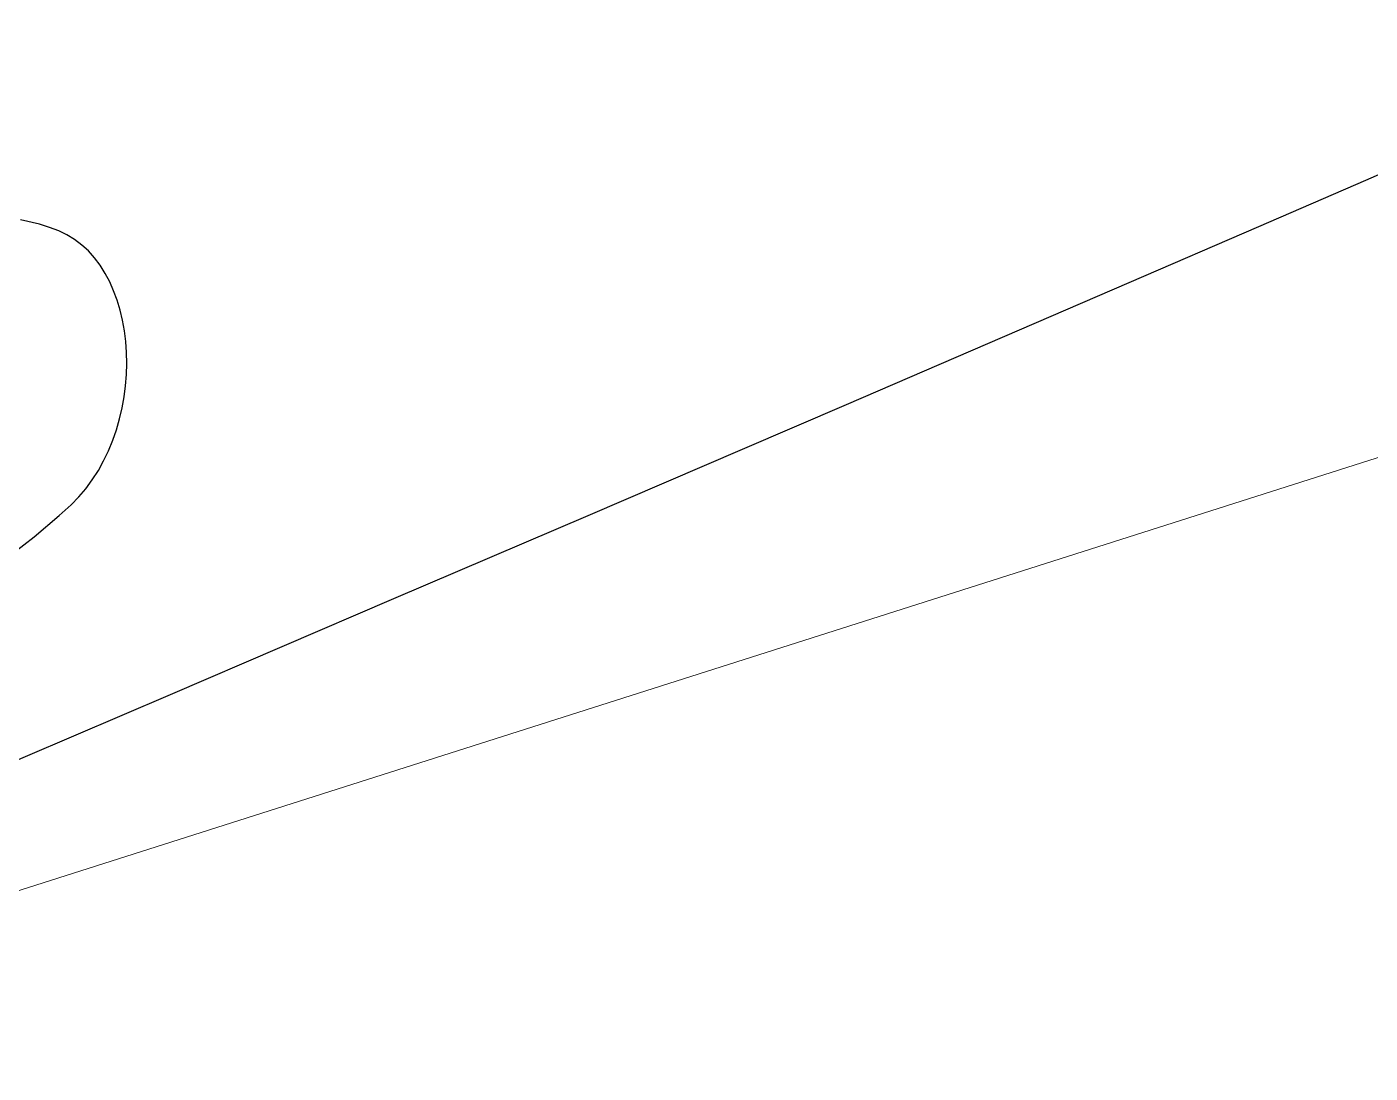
# Model space of a CAD drawing. Header units: millimetres. Extents: x 86 to 591881, y 99 to 1307229.
# Drawn here: x 590684.65 to 590692.96, y 1307008.25 to 1307014.72 of the extents above; entities that cross this region are included whole.
import ezdxf

# ---------------------------------------------------------------- set-up
doc = ezdxf.new("R2010")
doc.units = ezdxf.units.MM
for name, color, linetype in [('C-TOPO-MAJR', 9, 'Continuous'), ('C-TOPO-MINR', 8, 'Continuous'), ('Plano', 7, 'Continuous')]:
    doc.layers.add(name, color=color, linetype=linetype)

msp = doc.modelspace()

# ---------------------------------------------------------------- linework, layer by layer
at = {"layer": 'C-TOPO-MAJR', "color": 40, "linetype": 'Continuous', "lineweight": -3, "elevation": 455.5}
msp.add_lwpolyline([(590684.506, 1307011.4194), (590684.6973, 1307011.5686), (590684.8524, 1307011.6994), (590684.926, 1307011.7647), (590684.9726, 1307011.814), (590685.0174, 1307011.865), (590685.0569, 1307011.9205), (590685.0945, 1307011.9775), (590685.1269, 1307012.038), (590685.1575, 1307012.0998), (590685.1829, 1307012.1642), (590685.2064, 1307012.2296), (590685.2249, 1307012.2966), (590685.2414, 1307012.3643), (590685.253, 1307012.433), (590685.2626, 1307012.5017), (590685.2673, 1307012.5707), (590685.2701, 1307012.6393), (590685.2679, 1307012.7074), (590685.264, 1307012.7746), (590685.255, 1307012.8407), (590685.2444, 1307012.9054), (590685.2286, 1307012.9681), (590685.2114, 1307013.0291), (590685.1889, 1307013.0871), (590685.1651, 1307013.1434), (590685.136, 1307013.1955), (590685.1057, 1307013.2458), (590685.0701, 1307013.2909), (590685.0332, 1307013.334), (590684.9913, 1307013.3707), (590684.9478, 1307013.4055), (590684.8992, 1307013.4328), (590684.8495, 1307013.458), (590684.7922, 1307013.4789), (590684.7311, 1307013.4988), (590684.6127, 1307013.5264)], dxfattribs=at)
at = {"layer": 'C-TOPO-MINR', "color": 44, "linetype": 'Continuous', "lineweight": -3, "elevation": 455.75}
msp.add_lwpolyline([(590684.0434, 1307009.9544), (590685.5392, 1307010.5946), (590686.9204, 1307011.186), (590688.1213, 1307011.7004), (590689.0758, 1307012.1096), (590689.7183, 1307012.3855), (590690.5925, 1307012.7621), (590691.4655, 1307013.139), (590692.2676, 1307013.4858), (590692.929, 1307013.7723), (590693.3799, 1307013.9683)], dxfattribs=at)
at = {"layer": 'Plano', "lineweight": 13}
msp.add_lwpolyline([(590642.0277, 1306927.4364), (590636.6652, 1306941.6323), (590630.6614, 1306958.1424), (590625.3452, 1306974.0479), (590625.2152, 1306979.2579), (590626.0681, 1306983.5786), (590635.3193, 1306991.724), (590646.7798, 1306996.3435), (590661.6445, 1307001.6837), (590680.9434, 1307008.2177), (590694.3115, 1307012.4744), (590709.8659, 1307018.8311), (590728.4402, 1307030.0505), (590743.7954, 1307038.7228), (590765.1544, 1307052.1506), (590782.3379, 1307062.9113), (590800.6336, 1307074.6563)], dxfattribs=at)

doc.saveas('drawing.dxf')
